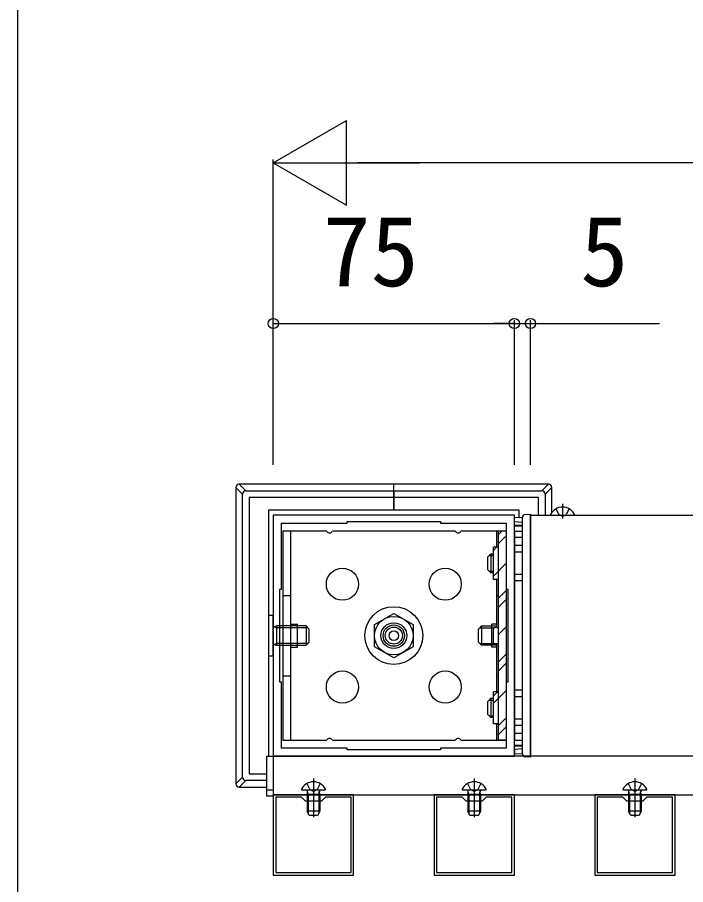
# Model space of a CAD drawing. Units: millimetres, scale not verified. Extents: x -1312 to 1312, y -1956 to 1944.
# Drawn here: x -1312.5 to -1104.6, y 1242.6 to 1512.5 of the extents above; entities that cross this region are included whole.
import ezdxf
from ezdxf.enums import TextEntityAlignment as Align

# ---------------------------------------------------------------- set-up
doc = ezdxf.new("R2010")
doc.units = ezdxf.units.MM
doc.header["$LTSCALE"] = 10
for name, color, linetype in [('0-2_YKK_11', 7, 'Continuous'), ('0-3_YKK_12', 2, 'Continuous'), ('0-4_YKK_13', 4, 'Continuous'), ('0-5_YKK_D', 6, 'Continuous'), ('0-6_YKK_ZWAK', 7, 'Continuous')]:
    doc.layers.add(name, color=color, linetype=linetype)
doc.styles.add('ＭＳ ゴシック', font='')
doc.styles.get('ＭＳ ゴシック').set_extended_font_data('MS Gothic')

msp = doc.modelspace()

# ---------------------------------------------------------------- linework, layer by layer
at = {"layer": '0-2_YKK_11'}
for points in [[(-1157.86, 1282.58), (-1157.86, 1357.58), (-1232.86, 1357.58), (-1232.86, 1282.58)], [(-1180.86, 1284.58), (-1209.86, 1284.58), (-1209.86, 1285.08), (-1230.36, 1285.08), (-1230.36, 1305.58), (-1230.86, 1305.58), (-1230.86, 1334.58), (-1230.36, 1334.58), (-1230.36, 1355.08), (-1209.86, 1355.08), (-1209.86, 1355.58), (-1180.86, 1355.58), (-1180.86, 1355.08), (-1160.36, 1355.08), (-1160.36, 1334.58), (-1159.86, 1334.58), (-1159.86, 1305.58), (-1160.36, 1305.58), (-1160.36, 1285.08), (-1180.86, 1285.08)], [(-1232.86, 1270.58), (-1232.86, 1245.58), (-1207.86, 1245.58), (-1207.86, 1270.58)], [(-1232.06, 1269.78), (-1232.06, 1246.38), (-1208.66, 1246.38), (-1208.66, 1269.78), (-1216.66, 1269.78), (-1217.86, 1268.58), (-1222.86, 1268.58), (-1224.06, 1269.78)], [(-1182.86, 1270.58), (-1182.86, 1245.58), (-1157.86, 1245.58), (-1157.86, 1270.58)], [(-1182.06, 1269.78), (-1182.06, 1246.38), (-1158.66, 1246.38), (-1158.66, 1269.78), (-1166.66, 1269.78), (-1167.86, 1268.58), (-1172.86, 1268.58), (-1174.06, 1269.78)], [(-1132.86, 1270.58), (-1132.86, 1245.58), (-1107.86, 1245.58), (-1107.86, 1270.58)], [(-1132.06, 1269.78), (-1132.06, 1246.38), (-1108.66, 1246.38), (-1108.66, 1269.78), (-1116.66, 1269.78), (-1117.86, 1268.58), (-1122.86, 1268.58), (-1124.06, 1269.78)]]:
    msp.add_lwpolyline(points, close=True, dxfattribs=at)
at = {"layer": '0-3_YKK_12'}
for points in [[(-827.86, 1282.58), (-1152.86, 1282.58), (-1152.86, 1357.58), (-827.86, 1357.58)], [(-827.86, 1282.58), (-1232.86, 1282.58), (-1232.86, 1270.58), (-827.86, 1270.58)]]:
    msp.add_lwpolyline(points, dxfattribs=at)
at = {"layer": '0-4_YKK_13'}
for p, q in [((-1244.5, 1366.22), (-1244.5, 1273.93)), ((-1242.42, 1364.14), (-1244.5, 1366.22)), ((-1195.36, 1367.22), (-1243.5, 1367.22)), ((-1243.5, 1367.22), (-1241.42, 1365.13)), ((-1195.36, 1365.13), (-1195.36, 1367.22)), ((-1147.22, 1367.22), (-1195.36, 1367.22)), ((-1195.36, 1365.13), (-1195.36, 1367.22)), ((-1149.3, 1365.13), (-1147.22, 1367.22)), ((-1146.22, 1366.22), (-1148.3, 1364.14)), ((-1146.22, 1358.4), (-1146.22, 1366.22)), ((-1242.42, 1276.02), (-1242.42, 1364.14)), ((-1241.42, 1365.13), (-1195.36, 1365.13)), ((-1195.36, 1365.13), (-1195.36, 1364.14)), ((-1195.36, 1365.13), (-1149.3, 1365.13)), ((-1195.36, 1364.14), (-1195.36, 1363.08)), ((-1195.36, 1359.08), (-1195.36, 1363.08)), ((-1195.36, 1363.08), (-1195.36, 1359.08)), ((-1148.3, 1364.14), (-1148.3, 1357.58)), ((-1142.86, 1361.08), (-1142.86, 1356.58)), ((-1144.91, 1359.54), (-1144, 1357.73)), ((-1142.86, 1357.12), (-1144, 1357.73)), ((-1142.86, 1357.12), (-1141.71, 1357.73)), ((-1140.81, 1359.54), (-1141.71, 1357.73)), ((-1155.36, 1283.36), (-1155.36, 1356.8)), ((-1146.45, 1357.58), (-1139.26, 1357.58)), ((-1227.36, 1287.58), (-1227.36, 1352.58)), ((-1176.23, 1352.58), (-1214.49, 1352.58)), ((-1160.86, 1352.58), (-1174.49, 1352.58)), ((-1163.36, 1347.58), (-1163.36, 1352.58)), ((-1162.86, 1352.58), (-1162.86, 1287.58)), ((-1160.36, 1352.58), (-1162.86, 1352.58)), ((-1162.86, 1351.43), (-1161.72, 1352.58)), ((-1160.36, 1352.58), (-1160.36, 1287.58)), ((-1157.86, 1354.19), (-1157.86, 1354.49)), ((-1155.36, 1354.03), (-1157.86, 1354.19)), ((-1157.86, 1332.69), (-1157.86, 1354.19)), ((-1157.86, 1352.58), (-1155.36, 1352.58)), ((-1157.86, 1352.58), (-1157.86, 1287.58)), ((-1162.86, 1348.61), (-1160.36, 1351.11)), ((-1155.36, 1350.58), (-1157.86, 1350.58)), ((-1162.86, 1347.58), (-1164.36, 1347.58)), ((-1164.36, 1346.61), (-1163.39, 1347.58)), ((-1155.36, 1348.08), (-1157.86, 1348.08)), ((-1165.16, 1345.58), (-1166.16, 1344.58)), ((-1166.16, 1340.58), (-1166.16, 1344.58)), ((-1165.7, 1345.04), (-1164.36, 1345.04)), ((-1165.16, 1345.58), (-1165.16, 1339.58)), ((-1165.16, 1345.58), (-1164.36, 1345.58)), ((-1155.36, 1346.08), (-1157.86, 1346.08)), ((-1164.36, 1338.62), (-1160.36, 1342.62)), ((-1165.16, 1339.58), (-1166.16, 1340.58)), ((-1165.7, 1340.12), (-1164.36, 1340.12)), ((-1164.36, 1339.58), (-1165.16, 1339.58)), ((-1155.36, 1339.08), (-1157.86, 1339.08)), ((-1163.36, 1322.56), (-1163.36, 1337.58)), ((-1155.36, 1337.08), (-1157.86, 1337.08)), ((-1162.86, 1331.63), (-1160.36, 1334.13)), ((-1229.86, 1332.58), (-1227.36, 1332.58)), ((-1163.36, 1332.58), (-1162.86, 1332.58)), ((-1162.86, 1328.81), (-1160.36, 1331.31)), ((-1157.86, 1307.47), (-1157.86, 1332.69)), ((-1232.86, 1326.33), (-1234.36, 1326.33)), ((-1232.86, 1313.83), (-1232.86, 1326.33)), ((-1232.86, 1322.88), (-1232.78, 1322.88)), ((-1232.78, 1322.88), (-1231.84, 1323.08)), ((-1232.78, 1322.88), (-1231.84, 1322.54)), ((-1231.84, 1323.08), (-1231.84, 1317.08)), ((-1227.36, 1323.68), (-1225.36, 1323.68)), ((-1225.36, 1316.48), (-1225.36, 1323.68)), ((-1222.66, 1323.08), (-1222.66, 1317.08)), ((-1222.66, 1323.08), (-1221.66, 1322.08)), ((-1168.06, 1323.08), (-1169.06, 1322.08)), ((-1168.06, 1323.08), (-1168.06, 1317.08)), ((-1164.86, 1316.48), (-1164.86, 1323.68)), ((-1163.36, 1323.68), (-1164.86, 1323.68)), ((-1162.86, 1320.32), (-1160.36, 1322.82)), ((-1221.66, 1318.08), (-1221.66, 1322.08)), ((-1169.06, 1318.08), (-1169.06, 1322.08)), ((-1164.36, 1317.78), (-1164.36, 1322.38)), ((-1162.86, 1322.38), (-1162.86, 1317.78)), ((-1232.86, 1317.28), (-1232.78, 1317.28)), ((-1232.78, 1317.28), (-1231.84, 1317.62)), ((-1232.78, 1317.28), (-1231.84, 1317.08)), ((-1222.66, 1317.08), (-1221.66, 1318.08)), ((-1168.06, 1317.08), (-1169.06, 1318.08)), ((-1163.36, 1302.58), (-1163.36, 1317.6)), ((-1227.36, 1316.48), (-1225.36, 1316.48)), ((-1163.36, 1316.48), (-1164.86, 1316.48)), ((-1234.36, 1313.83), (-1232.86, 1313.83)), ((-1162.86, 1311.84), (-1160.36, 1314.34)), ((-1162.86, 1309.01), (-1160.36, 1311.51)), ((-1229.86, 1307.58), (-1227.36, 1307.58)), ((-1163.36, 1307.58), (-1162.86, 1307.58)), ((-1157.86, 1285.97), (-1157.86, 1307.47)), ((-1164.36, 1299.02), (-1160.36, 1303.02)), ((-1162.86, 1302.58), (-1164.36, 1302.58)), ((-1164.36, 1292.58), (-1164.36, 1302.58)), ((-1164.36, 1301.35), (-1163.13, 1302.58)), ((-1155.36, 1303.08), (-1157.86, 1303.08)), ((-1155.36, 1301.08), (-1157.86, 1301.08)), ((-1165.16, 1300.58), (-1166.16, 1299.58)), ((-1166.16, 1295.58), (-1166.16, 1299.58)), ((-1165.7, 1300.04), (-1164.36, 1300.04)), ((-1165.16, 1300.58), (-1165.16, 1294.58)), ((-1165.16, 1300.58), (-1164.36, 1300.58)), ((-1165.16, 1294.58), (-1166.16, 1295.58)), ((-1165.7, 1295.12), (-1164.36, 1295.12)), ((-1164.36, 1294.58), (-1165.16, 1294.58)), ((-1162.86, 1292.04), (-1160.36, 1294.54)), ((-1155.36, 1294.08), (-1157.86, 1294.08)), ((-1162.86, 1292.58), (-1164.36, 1292.58)), ((-1163.36, 1287.58), (-1163.36, 1292.58)), ((-1162.86, 1289.21), (-1160.36, 1291.71)), ((-1155.36, 1292.08), (-1157.86, 1292.08)), ((-1214.49, 1287.58), (-1176.23, 1287.58)), ((-1174.49, 1287.58), (-1160.86, 1287.58)), ((-1160.36, 1287.58), (-1162.86, 1287.58)), ((-1155.36, 1289.58), (-1157.86, 1289.58)), ((-1157.86, 1287.58), (-1155.36, 1287.58)), ((-1157.86, 1285.97), (-1155.36, 1286.12)), ((-1157.86, 1285.67), (-1155.36, 1285.82)), ((-1155.36, 1284.82), (-1157.86, 1284.67)), ((-1157.86, 1284.67), (-1157.86, 1283.17)), ((-1155.36, 1283.32), (-1157.86, 1283.17)), ((-1152.86, 1282.28), (-1154.41, 1282.36)), ((-1152.86, 1282.78), (-1152.86, 1282.28)), ((-1244.5, 1273.93), (-1242.42, 1276.02)), ((-1241.42, 1275.02), (-1243.5, 1272.94)), ((-1234.86, 1275.02), (-1241.42, 1275.02)), ((-1222.41, 1274.04), (-1221.5, 1272.23)), ((-1220.36, 1275.58), (-1220.36, 1263.59)), ((-1218.31, 1274.04), (-1219.21, 1272.23)), ((-1172.41, 1274.04), (-1171.5, 1272.23)), ((-1170.36, 1275.58), (-1170.36, 1263.59)), ((-1168.31, 1274.04), (-1169.21, 1272.23)), ((-1122.41, 1274.04), (-1121.5, 1272.23)), ((-1120.36, 1275.58), (-1120.36, 1263.59)), ((-1118.31, 1274.04), (-1119.21, 1272.23)), ((-1243.5, 1272.94), (-1234.86, 1272.94)), ((-1234.86, 1272.08), (-1232.86, 1272.08)), ((-1223.95, 1272.08), (-1216.76, 1272.08)), ((-1222.36, 1270.68), (-1222.21, 1271.49)), ((-1221.98, 1270.68), (-1222.22, 1271.69)), ((-1220.36, 1271.62), (-1221.5, 1272.23)), ((-1220.36, 1271.62), (-1219.21, 1272.23)), ((-1218.74, 1270.68), (-1218.5, 1271.69)), ((-1218.36, 1270.68), (-1218.5, 1271.49)), ((-1173.95, 1272.08), (-1166.76, 1272.08)), ((-1172.36, 1270.68), (-1172.21, 1271.49)), ((-1171.98, 1270.68), (-1172.22, 1271.69)), ((-1170.36, 1271.62), (-1171.5, 1272.23)), ((-1170.36, 1271.62), (-1169.21, 1272.23)), ((-1168.74, 1270.68), (-1168.5, 1271.69)), ((-1168.36, 1270.68), (-1168.5, 1271.49)), ((-1123.95, 1272.08), (-1116.76, 1272.08)), ((-1122.36, 1270.68), (-1122.21, 1271.49)), ((-1121.98, 1270.68), (-1122.22, 1271.69)), ((-1120.36, 1271.62), (-1121.5, 1272.23)), ((-1120.36, 1271.62), (-1119.21, 1272.23)), ((-1118.74, 1270.68), (-1118.5, 1271.69)), ((-1118.36, 1270.68), (-1118.5, 1271.49)), ((-1218.36, 1270.68), (-1222.36, 1270.68)), ((-1168.36, 1270.68), (-1172.36, 1270.68)), ((-1118.36, 1270.68), (-1122.36, 1270.68)), ((-1221.66, 1264.08), (-1222.36, 1265.48)), ((-1218.36, 1265.48), (-1222.36, 1265.48)), ((-1219.06, 1264.08), (-1221.66, 1264.08)), ((-1218.36, 1265.48), (-1219.06, 1264.08)), ((-1171.66, 1264.08), (-1172.36, 1265.48)), ((-1168.36, 1265.48), (-1172.36, 1265.48)), ((-1169.06, 1264.08), (-1171.66, 1264.08)), ((-1168.36, 1265.48), (-1169.06, 1264.08)), ((-1121.66, 1264.08), (-1122.36, 1265.48)), ((-1118.36, 1265.48), (-1122.36, 1265.48)), ((-1119.06, 1264.08), (-1121.66, 1264.08)), ((-1118.36, 1265.48), (-1119.06, 1264.08))]:
    msp.add_line(p, q, dxfattribs=at)
for points in [[(-1195.36, 1363.08), (-1240.36, 1363.08), (-1240.36, 1277.08), (-1234.86, 1277.08)], [(-1150.36, 1357.58), (-1150.36, 1363.08), (-1195.36, 1363.08), (-1195.36, 1364.14), (-1195.36, 1365.13)], [(-1195.36, 1359.08), (-1234.36, 1359.08), (-1234.36, 1282.58)], [(-1156.36, 1356.89), (-1156.36, 1359.08), (-1195.36, 1359.08)], [(-1154.41, 1357.79), (-1152.86, 1357.88), (-1152.86, 1357.38), (-1152.86, 1282.78)], [(-1155.36, 1355.33), (-1157.86, 1355.49), (-1157.86, 1356.99), (-1155.36, 1356.83)], [(-1155.36, 1354.33), (-1157.86, 1354.49), (-1157.86, 1355.49)], [(-1216.23, 1352.58), (-1229.86, 1352.58), (-1229.86, 1287.58), (-1216.23, 1287.58)], [(-1162.86, 1337.58), (-1164.36, 1337.58), (-1164.36, 1347.58)], [(-1222.66, 1323.08), (-1223.46, 1323.08), (-1231.84, 1323.08)], [(-1168.06, 1323.08), (-1167.26, 1323.08), (-1163.36, 1323.08)], [(-1222.12, 1322.54), (-1223.46, 1322.54), (-1231.84, 1322.54)], [(-1168.6, 1322.54), (-1167.26, 1322.54), (-1163.95, 1322.54)], [(-1222.12, 1317.62), (-1223.46, 1317.62), (-1231.84, 1317.62)], [(-1168.6, 1317.62), (-1167.26, 1317.62), (-1163.95, 1317.62)], [(-1231.84, 1317.08), (-1223.46, 1317.08), (-1222.66, 1317.08)], [(-1163.36, 1317.08), (-1167.26, 1317.08), (-1168.06, 1317.08)], [(-1157.86, 1284.67), (-1157.86, 1285.67), (-1157.86, 1285.97)], [(-1222.36, 1270.68), (-1222.36, 1268.58), (-1222.36, 1265.48)], [(-1221.98, 1270.68), (-1221.98, 1268.58), (-1221.98, 1264.72)], [(-1218.74, 1270.68), (-1218.74, 1268.58), (-1218.74, 1264.72)], [(-1218.36, 1270.68), (-1218.36, 1268.58), (-1218.36, 1265.48)], [(-1172.36, 1270.68), (-1172.36, 1268.58), (-1172.36, 1265.48)], [(-1171.98, 1270.68), (-1171.98, 1268.58), (-1171.98, 1264.72)], [(-1168.74, 1270.68), (-1168.74, 1268.58), (-1168.74, 1264.72)], [(-1168.36, 1270.68), (-1168.36, 1268.58), (-1168.36, 1265.48)], [(-1122.36, 1270.68), (-1122.36, 1268.58), (-1122.36, 1265.48)], [(-1121.98, 1270.68), (-1121.98, 1268.58), (-1121.98, 1264.72)], [(-1118.74, 1270.68), (-1118.74, 1268.58), (-1118.74, 1264.72)], [(-1118.36, 1270.68), (-1118.36, 1268.58), (-1118.36, 1265.48)]]:
    msp.add_lwpolyline(points, dxfattribs=at)
for points in [[(-1189.36, 1316.61), (-1195.36, 1313.15), (-1201.36, 1316.61), (-1201.36, 1323.54), (-1195.36, 1327), (-1189.36, 1323.54)], [(-1234.86, 1282.58), (-1232.86, 1282.58), (-1232.86, 1270.08), (-1234.86, 1270.08)]]:
    msp.add_lwpolyline(points, close=True, dxfattribs=at)
for centre, radius in [((-1211.36, 1336.08), 5), ((-1179.36, 1336.08), 5), ((-1195.36, 1320.08), 9), ((-1195.36, 1320.08), 6), ((-1195.36, 1320.08), 4), ((-1195.36, 1320.08), 3.32), ((-1195.36, 1320.08), 2.65), ((-1195.36, 1320.08), 1.5), ((-1211.36, 1304.08), 5), ((-1179.36, 1304.08), 5)]:
    msp.add_circle(centre, radius, dxfattribs=at)
for centre, radius, start, end in [((-1241.41, 1364.13), 1, 90.2497, 179.7503), ((-1149.3, 1364.13), 1, 0.2497, 89.7503), ((-1154.36, 1356.8), 1, 93, 180), ((-1146.45, 1357.73), 0.154, 152.719, 270), ((-1142.86, 1355.88), 4.2, 27.281, 152.719), ((-1139.26, 1357.73), 0.154, 270, 27.281), ((-1215.36, 1353.08), 1, 210, 330), ((-1175.36, 1353.08), 1, 210, 330), ((-1163.61, 1321.08), 1.5, 60.0001, 119.9999), ((-1163.61, 1319.08), 1.5, 240.0001, 299.9999), ((-1215.36, 1287.08), 1, 30, 150), ((-1175.36, 1287.08), 1, 30, 150), ((-1154.36, 1283.36), 1, 180, 267), ((-1241.41, 1276.02), 1, 180.2497, 269.7503), ((-1220.36, 1270.38), 4.2, 27.281, 152.719), ((-1170.36, 1270.38), 4.2, 27.281, 152.719), ((-1120.36, 1270.38), 4.2, 27.281, 152.719), ((-1223.95, 1272.23), 0.154, 152.719, 270), ((-1222.71, 1271.58), 0.5, 349.909, 90), ((-1218.01, 1271.58), 0.5, 90, 190.091), ((-1216.76, 1272.23), 0.154, 270, 27.281), ((-1173.95, 1272.23), 0.154, 152.719, 270), ((-1172.71, 1271.58), 0.5, 349.909, 90), ((-1168.01, 1271.58), 0.5, 90, 190.091), ((-1166.76, 1272.23), 0.154, 270, 27.281), ((-1123.95, 1272.23), 0.154, 152.719, 270), ((-1122.71, 1271.58), 0.5, 349.909, 90), ((-1118.01, 1271.58), 0.5, 90, 190.091), ((-1116.76, 1272.23), 0.154, 270, 27.281)]:
    msp.add_arc(centre, radius, start, end, dxfattribs=at)
for centre, major_axis in [((-1243.5, 1366.21), (-0.71, 0.71)), ((-1147.22, 1366.21), (0.71, 0.71)), ((-1243.5, 1273.94), (-0.71, -0.71))]:
    msp.add_ellipse(centre, major_axis=major_axis, ratio=0.99628, start_param=5.499651, end_param=7.06672, dxfattribs=at)
at = {"layer": '0-5_YKK_D'}
for p, q in [((-1232.86, 1467.22), (-1210.13, 1480.34)), ((-1210.13, 1454.09), (-1210.13, 1480.34)), ((-1232.86, 1373.22), (-1232.86, 1468.22)), ((-1232.86, 1467.22), (-1210.13, 1454.09)), ((-1232.86, 1467.22), (-1187.39, 1467.22)), ((-434.11, 1467.22), (-1206.61, 1467.22)), ((-1232.86, 1373.22), (-1232.86, 1418.22)), ((-1232.86, 1417.22), (-1157.86, 1417.22)), ((-1157.86, 1417.22), (-1164.23, 1417.22)), ((-1157.86, 1373.22), (-1157.86, 1418.22)), ((-1157.86, 1373.22), (-1157.86, 1418.22)), ((-1157.86, 1417.22), (-1152.86, 1417.22)), ((-1152.86, 1373.22), (-1152.86, 1418.22)), ((-1152.86, 1417.22), (-1112.72, 1417.22))]:
    msp.add_line(p, q, dxfattribs=at)
for centre in [(-1232.86, 1417.22), (-1157.86, 1417.22), (-1157.86, 1417.22), (-1152.86, 1417.22)]:
    msp.add_circle(centre, 1.59, dxfattribs=at)
at = {"layer": '0-6_YKK_ZWAK'}
msp.add_line((-1312.5, 1868.5), (-1312.5, -1956.5), dxfattribs=at)

# ---------------------------------------------------------------- texts
at = {"layer": '0-5_YKK_D', "style": 'ＭＳ ゴシック'}
for s, p in [('75', (-1217.52, 1422.22)), ('5', (-1137.33, 1422.22))]:
    msp.add_text(s, height=21.99, dxfattribs=at).set_placement(p, align=Align.BOTTOM_LEFT)

doc.saveas('drawing.dxf')
